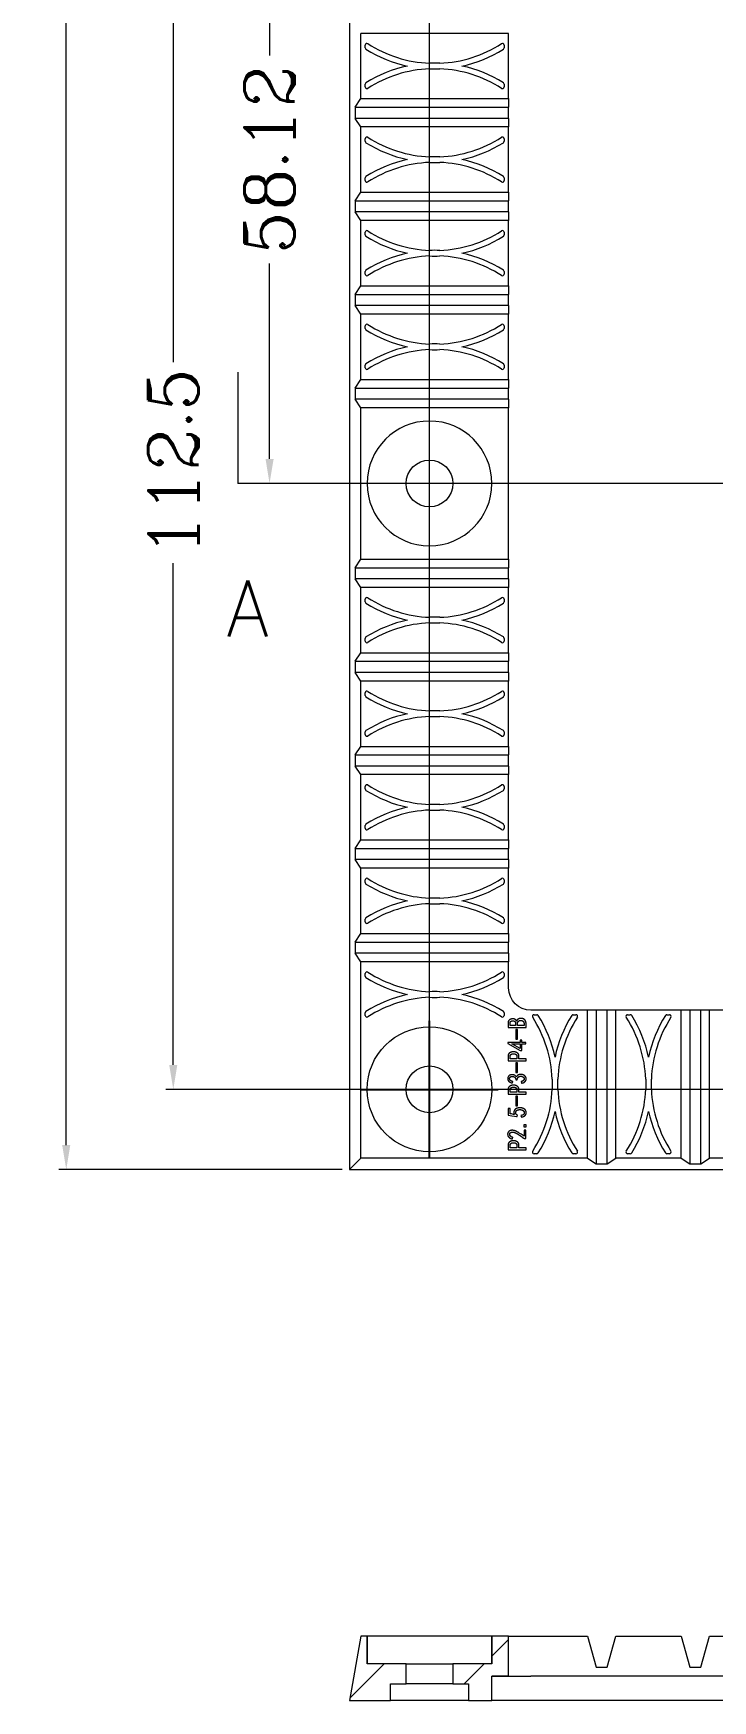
# Model space of a CAD drawing. Header units: inches. Extents: x 1726 to 2311, y 431 to 759.
# Drawn here: x 1726.1 to 1787.1, y 444.5 to 594.1 of the extents above; entities that cross this region are included whole.
import ezdxf
from ezdxf.lldxf.tags import DXFTag

# ---------------------------------------------------------------- set-up
doc = ezdxf.new("R2010")
doc.units = ezdxf.units.IN
doc.layers.add('1', color=7, linetype='Continuous', true_color=0xffffff)
doc.layers.add('3', color=7, linetype='Continuous', true_color=0xffffff)
doc.styles.add('chinesef_fs', font='simplex.shx', dxfattribs={"bigfont": 'gbcbig.shx'})
doc.styles.add('ROMANC', font='romanc.shx', dxfattribs={"bigfont": 'gbcbig.shx'})
tags = doc.linetypes.add('CENTER', pattern=[2, 1.25, -0.25, 0.25, -0.25]).pattern_tags.tags
tags[10:11] = [DXFTag(74, 4), DXFTag(75, 0), DXFTag(340, '0'), DXFTag(46, 0.0), DXFTag(50, 0.0), DXFTag(44, 0.0), DXFTag(45, 0.0)]
tags[8:9] = [DXFTag(74, 4), DXFTag(75, 0), DXFTag(340, '0'), DXFTag(46, 0.0), DXFTag(50, 0.0), DXFTag(44, 0.0), DXFTag(45, 0.0)]
tags[6:7] = [DXFTag(74, 4), DXFTag(75, 0), DXFTag(340, '0'), DXFTag(46, 0.0), DXFTag(50, 0.0), DXFTag(44, 0.0), DXFTag(45, 0.0)]
tags[4:5] = [DXFTag(74, 4), DXFTag(75, 0), DXFTag(340, '0'), DXFTag(46, 0.0), DXFTag(50, 0.0), DXFTag(44, 0.0), DXFTag(45, 0.0)]
tags = doc.linetypes.add('PHANTOM', pattern=[50.5, 18, -6.5, 6.5, -6.5, 6.5, -6.5]).pattern_tags.tags
tags[14:15] = [DXFTag(74, 4), DXFTag(75, 0), DXFTag(340, '0'), DXFTag(46, 0.0), DXFTag(50, 0.0), DXFTag(44, 0.0), DXFTag(45, 0.0)]
tags[12:13] = [DXFTag(74, 4), DXFTag(75, 0), DXFTag(340, '0'), DXFTag(46, 0.0), DXFTag(50, 0.0), DXFTag(44, 0.0), DXFTag(45, 0.0)]
tags[10:11] = [DXFTag(74, 4), DXFTag(75, 0), DXFTag(340, '0'), DXFTag(46, 0.0), DXFTag(50, 0.0), DXFTag(44, 0.0), DXFTag(45, 0.0)]
tags[8:9] = [DXFTag(74, 4), DXFTag(75, 0), DXFTag(340, '0'), DXFTag(46, 0.0), DXFTag(50, 0.0), DXFTag(44, 0.0), DXFTag(45, 0.0)]
tags[6:7] = [DXFTag(74, 4), DXFTag(75, 0), DXFTag(340, '0'), DXFTag(46, 0.0), DXFTag(50, 0.0), DXFTag(44, 0.0), DXFTag(45, 0.0)]
tags[4:5] = [DXFTag(74, 4), DXFTag(75, 0), DXFTag(340, '0'), DXFTag(46, 0.0), DXFTag(50, 0.0), DXFTag(44, 0.0), DXFTag(45, 0.0)]
doc.dimstyles.new('YanXiu', dxfattribs={"dimtxt": 4.5, "dimasz": 2.2, "dimexe": 0.66, "dimexo": 0.66, "dimgap": 0.66, "dimtad": 0, "dimdsep": 46, "dimtxsty": 'ROMANC', "dimcen": 0, "dimclrd": 256, "dimclre": 131, "dimclrt": 42, "dimazin": 2, "dimtfac": 1, "dimtofl": 0, "dimtmove": 0, "dimatfit": 3, "dimfxl": 1, "dimlwd": 5, "dimlwe": 5, "dimarcsym": 0})

# ---------------------------------------------------------------- blocks, each defined once
blk = doc.blocks.new('*D42')
at = {"color": 131, "lineweight": 5}
for p, q in [((1753.78, 731.57), (1728.36, 731.57)), ((1753.78, 492.17), (1728.36, 492.17))]:
    blk.add_line(p, q, dxfattribs=at)
at = {"lineweight": 5}
for p, q in [((1729.02, 729.37), (1729.02, 621.64)), ((1729.02, 494.37), (1729.02, 602.1))]:
    blk.add_line(p, q, dxfattribs=at)
for points in [[(1728.65, 729.37), (1729.38, 729.37), (1729.02, 731.57)], [(1728.65, 494.37), (1729.38, 494.37), (1729.02, 492.17)]]:
    blk.add_solid(points)
at = {"layer": 'Defpoints', "color": 0}
for p in [(1729.02, 731.57), (1754.44, 731.57), (1754.44, 492.17)]:
    blk.add_point(p, dxfattribs=at)
at = {"color": 42, "insert": (1729.02, 611.87), "char_height": 4.5, "attachment_point": 5, "rotation": 90, "style": 'ROMANC'}
blk.add_mtext('239.4', dxfattribs=at)
blk = doc.blocks.new('*D44')
at = {"color": 131, "lineweight": 5}
for p, q in [((1753.78, 611.87), (1737.97, 611.87)), ((1865.97, 499.37), (1737.97, 499.37))]:
    blk.add_line(p, q, dxfattribs=at)
at = {"lineweight": 5}
for p, q in [((1738.63, 609.67), (1738.63, 564.64)), ((1738.63, 501.57), (1738.63, 546.6))]:
    blk.add_line(p, q, dxfattribs=at)
for points in [[(1738.26, 609.67), (1738.99, 609.67), (1738.63, 611.87)], [(1738.26, 501.57), (1738.99, 501.57), (1738.63, 499.37)]]:
    blk.add_solid(points)
at = {"layer": 'Defpoints', "color": 0}
for p in [(1738.63, 611.87), (1754.44, 611.87), (1866.63, 499.37)]:
    blk.add_point(p, dxfattribs=at)
at = {"color": 42, "insert": (1738.63, 555.62), "char_height": 4.5, "attachment_point": 5, "rotation": 90, "style": 'ROMANC'}
blk.add_mtext('112.5', dxfattribs=at)
blk = doc.blocks.new('*D46')
at = {"color": 131, "lineweight": 5}
for p, q in [((1753.78, 611.87), (1746.61, 611.87)), ((1865.97, 553.75), (1746.61, 553.75))]:
    blk.add_line(p, q, dxfattribs=at)
at = {"lineweight": 5}
for p, q in [((1747.27, 609.67), (1747.27, 592.15)), ((1747.27, 555.95), (1747.27, 573.47))]:
    blk.add_line(p, q, dxfattribs=at)
for points in [[(1746.91, 609.67), (1747.64, 609.67), (1747.27, 611.87)], [(1746.91, 555.95), (1747.64, 555.95), (1747.27, 553.75)]]:
    blk.add_solid(points)
at = {"layer": 'Defpoints', "color": 0}
for p in [(1747.27, 611.87), (1754.44, 611.87), (1866.63, 553.75)]:
    blk.add_point(p, dxfattribs=at)
at = {"color": 42, "insert": (1747.27, 582.81), "char_height": 4.5, "attachment_point": 5, "rotation": 90, "style": 'ROMANC'}
blk.add_mtext('58.12', dxfattribs=at)
blk = doc.blocks.new('*D48')
at = {"color": 131, "lineweight": 5}
for p, q in [((1761.63, 500.03), (1761.63, 747.39)), ((1814.14, 732.23), (1814.14, 747.39))]:
    blk.add_line(p, q, dxfattribs=at)
at = {"lineweight": 5}
for p, q in [((1763.83, 746.73), (1780.37, 746.73)), ((1811.94, 746.73), (1795.4, 746.73))]:
    blk.add_line(p, q, dxfattribs=at)
for points in [[(1763.83, 747.1), (1763.83, 746.37), (1761.63, 746.73)], [(1811.94, 747.1), (1811.94, 746.37), (1814.14, 746.73)]]:
    blk.add_solid(points)
at = {"layer": 'Defpoints', "color": 0}
for p in [(1814.14, 746.73), (1814.14, 731.57), (1761.63, 499.37)]:
    blk.add_point(p, dxfattribs=at)
at = {"color": 42, "insert": (1787.88, 746.73), "char_height": 4.5, "attachment_point": 5, "style": 'ROMANC'}
blk.add_mtext('52.5', dxfattribs=at)
blk = doc.blocks.new('*D51')
at = {"color": 131, "lineweight": 5}
for p, q in [((1793.5, 500.03), (1793.5, 739.67)), ((1814.14, 732.23), (1814.14, 739.67))]:
    blk.add_line(p, q, dxfattribs=at)
at = {"lineweight": 5}
for p, q in [((1793.5, 739.01), (1791.3, 739.01)), ((1811.94, 739.01), (1795.7, 739.01))]:
    blk.add_line(p, q, dxfattribs=at)
for points in [[(1795.7, 739.37), (1795.7, 738.64), (1793.5, 739.01)], [(1811.94, 739.37), (1811.94, 738.64), (1814.14, 739.01)]]:
    blk.add_solid(points)
at = {"layer": 'Defpoints', "color": 0}
for p in [(1814.14, 739.01), (1814.14, 731.57), (1793.5, 499.37)]:
    blk.add_point(p, dxfattribs=at)
at = {"color": 42, "insert": (1781.64, 739.01), "char_height": 4.5, "attachment_point": 5, "style": 'ROMANC'}
blk.add_mtext('20.63', dxfattribs=at)

msp = doc.modelspace()

# ---------------------------------------------------------------- hatches: boundary and pattern name
at = {"layer": '3', "linetype": 'Continuous', "lineweight": 13}
h = msp.add_hatch(dxfattribs=at)
h.set_pattern_fill('ANSI31', color=155, scale=2, style=0)
h.set_pattern_definition([(45, (1433.585, -2049.3835), (-4.490128, 4.490128), [])])
h.paths.add_polyline_path([(1755.46, 450.311), (1754.437, 444.511), (1758.13, 444.511), (1758.13, 446.011), (1759.53, 446.011), (1759.53, 447.811), (1756.03, 447.811), (1756.03, 450.311)])
h.paths.add_polyline_path([(1861.036, 446.711), (1861.036, 444.511), (1863.13, 444.511), (1863.13, 446.011), (1864.53, 446.011), (1864.53, 447.811), (1861.03, 447.811), (1861.03, 450.311), (1859.536, 450.311), (1859.536, 446.711)])
h.paths.add_polyline_path([(1765.13, 446.011), (1765.13, 444.511), (1767.236, 444.511), (1767.236, 446.711), (1768.736, 446.711), (1768.736, 450.311), (1767.23, 450.311), (1767.23, 447.811), (1763.73, 447.811), (1763.73, 446.011)])
h.paths.add_polyline_path([(1870.13, 446.011), (1870.13, 444.511), (1873.835, 444.511), (1872.813, 450.311), (1872.23, 450.311), (1872.23, 447.811), (1868.73, 447.811), (1868.73, 446.011)])

# ---------------------------------------------------------------- linework, layer by layer
at = {"layer": '1', "color": 32, "linetype": 'Continuous', "lineweight": 13}
msp.add_line((1744.437, 563.745), (1744.437, 553.745), dxfattribs=at)
at = {"layer": '1', "color": 32, "linetype": 'PHANTOM', "lineweight": 13}
msp.add_line((1883.835, 553.745), (1744.437, 553.745), dxfattribs=at)
at = {"layer": '1', "color": 7, "linetype": 'Continuous', "lineweight": 18}
for p, q in [((1755.46, 450.311), (1754.437, 444.511)), ((1756.03, 450.311), (1755.46, 450.311)), ((1756.03, 447.811), (1756.03, 450.311)), ((1768.736, 450.311), (1767.23, 450.311)), ((1767.23, 450.311), (1767.23, 447.811)), ((1768.736, 446.711), (1768.736, 450.311)), ((1759.53, 447.811), (1756.03, 447.811)), ((1759.53, 446.011), (1759.53, 447.811)), ((1767.23, 447.811), (1763.73, 447.811)), ((1763.73, 447.811), (1763.73, 446.011)), ((1758.13, 444.511), (1758.13, 446.011)), ((1758.13, 446.011), (1759.53, 446.011)), ((1763.73, 446.011), (1765.13, 446.011)), ((1765.13, 446.011), (1765.13, 444.511)), ((1767.236, 444.511), (1767.236, 446.711)), ((1767.236, 446.711), (1768.736, 446.711)), ((1754.437, 444.511), (1758.13, 444.511)), ((1765.13, 444.511), (1767.236, 444.511))]:
    msp.add_line(p, q, dxfattribs=at)
at = {"layer": '3', "color": 7, "linetype": 'Continuous', "lineweight": 18}
for p, q in [((1754.437, 731.569), (1754.437, 492.171)), ((1768.736, 594.139), (1755.46, 594.139)), ((1755.46, 588.277), (1755.46, 594.139)), ((1768.736, 588.277), (1768.736, 594.139)), ((1755.86, 592.85), (1755.86, 593.086)), ((1768.336, 593.086), (1768.336, 592.85)), ((1755.86, 589.329), (1755.86, 589.566)), ((1768.336, 589.566), (1768.336, 589.329)), ((1754.967, 587.508), (1755.46, 588.277)), ((1755.46, 588.277), (1768.736, 588.277)), ((1768.736, 588.277), (1768.736, 587.508)), ((1754.967, 587.508), (1754.967, 586.508)), ((1768.736, 586.508), (1768.736, 587.508)), ((1768.736, 586.508), (1754.967, 586.508)), ((1755.46, 585.739), (1754.967, 586.508)), ((1768.736, 585.739), (1755.46, 585.739)), ((1755.46, 579.877), (1755.46, 585.739)), ((1768.736, 586.508), (1768.736, 585.739)), ((1768.736, 579.877), (1768.736, 585.739)), ((1755.86, 584.45), (1755.86, 584.686)), ((1768.336, 584.686), (1768.336, 584.45)), ((1755.86, 580.929), (1755.86, 581.166)), ((1768.336, 581.166), (1768.336, 580.929)), ((1754.967, 579.108), (1755.46, 579.877)), ((1754.967, 579.108), (1754.967, 578.108)), ((1755.46, 579.877), (1768.736, 579.877)), ((1768.736, 579.877), (1768.736, 579.108)), ((1768.736, 578.108), (1768.736, 579.108)), ((1755.46, 577.339), (1754.967, 578.108)), ((1768.736, 578.108), (1754.967, 578.108)), ((1768.736, 578.108), (1768.736, 577.339)), ((1755.46, 571.477), (1755.46, 577.339)), ((1768.736, 577.339), (1755.46, 577.339)), ((1755.86, 576.05), (1755.86, 576.286)), ((1768.336, 576.286), (1768.336, 576.05)), ((1768.736, 571.477), (1768.736, 577.339)), ((1755.86, 572.529), (1755.86, 572.766)), ((1768.336, 572.766), (1768.336, 572.529)), ((1754.967, 570.708), (1755.46, 571.477)), ((1754.967, 570.708), (1754.967, 569.708)), ((1755.46, 571.477), (1768.736, 571.477)), ((1768.736, 571.477), (1768.736, 570.708)), ((1768.736, 569.708), (1768.736, 570.708)), ((1755.46, 568.939), (1754.967, 569.708)), ((1768.736, 569.708), (1754.967, 569.708)), ((1755.46, 563.077), (1755.46, 568.939)), ((1768.736, 568.939), (1755.46, 568.939)), ((1768.736, 569.708), (1768.736, 568.939)), ((1768.736, 563.077), (1768.736, 568.939)), ((1755.86, 567.65), (1755.86, 567.886)), ((1768.336, 567.886), (1768.336, 567.65)), ((1755.86, 564.129), (1755.86, 564.366)), ((1768.336, 564.366), (1768.336, 564.129)), ((1754.967, 562.308), (1755.46, 563.077)), ((1755.46, 563.077), (1768.736, 563.077)), ((1768.736, 563.077), (1768.736, 562.308)), ((1754.967, 562.308), (1754.967, 561.308)), ((1768.736, 561.308), (1754.967, 561.308)), ((1755.46, 560.539), (1754.967, 561.308)), ((1768.736, 561.308), (1768.736, 562.308)), ((1768.736, 561.308), (1768.736, 560.539)), ((1755.46, 546.952), (1755.46, 560.539)), ((1768.736, 560.539), (1755.46, 560.539)), ((1768.736, 546.952), (1768.736, 560.539)), ((1754.967, 546.183), (1755.46, 546.952)), ((1754.967, 546.183), (1754.967, 545.183)), ((1755.46, 546.952), (1768.736, 546.952)), ((1768.736, 546.952), (1768.736, 546.183)), ((1768.736, 545.183), (1768.736, 546.183)), ((1755.46, 544.414), (1754.967, 545.183)), ((1768.736, 545.183), (1754.967, 545.183)), ((1768.736, 545.183), (1768.736, 544.414)), ((1768.736, 544.414), (1755.46, 544.414)), ((1755.46, 538.552), (1755.46, 544.414)), ((1755.86, 543.125), (1755.86, 543.361)), ((1768.336, 543.361), (1768.336, 543.125)), ((1768.736, 538.552), (1768.736, 544.414)), ((1755.86, 539.604), (1755.86, 539.841)), ((1768.336, 539.841), (1768.336, 539.604)), ((1754.967, 537.783), (1755.46, 538.552)), ((1754.967, 537.783), (1754.967, 536.783)), ((1755.46, 538.552), (1768.736, 538.552)), ((1768.736, 538.552), (1768.736, 537.783)), ((1768.736, 536.783), (1768.736, 537.783)), ((1768.736, 536.783), (1754.967, 536.783)), ((1755.46, 536.014), (1754.967, 536.783)), ((1755.46, 530.152), (1755.46, 536.014)), ((1768.736, 536.014), (1755.46, 536.014)), ((1768.736, 536.783), (1768.736, 536.014)), ((1768.736, 530.152), (1768.736, 536.014)), ((1755.86, 534.725), (1755.86, 534.961)), ((1768.336, 534.961), (1768.336, 534.725)), ((1755.86, 531.204), (1755.86, 531.441)), ((1768.336, 531.441), (1768.336, 531.204)), ((1754.967, 529.383), (1755.46, 530.152)), ((1755.46, 530.152), (1768.736, 530.152)), ((1768.736, 530.152), (1768.736, 529.383)), ((1754.967, 529.383), (1754.967, 528.383)), ((1768.736, 528.383), (1754.967, 528.383)), ((1755.46, 527.614), (1754.967, 528.383)), ((1768.736, 528.383), (1768.736, 529.383)), ((1768.736, 528.383), (1768.736, 527.614)), ((1768.736, 527.614), (1755.46, 527.614)), ((1755.46, 521.752), (1755.46, 527.614)), ((1768.736, 521.752), (1768.736, 527.614)), ((1755.86, 526.325), (1755.86, 526.561)), ((1768.336, 526.561), (1768.336, 526.325)), ((1755.86, 522.804), (1755.86, 523.041)), ((1768.336, 523.041), (1768.336, 522.804)), ((1754.967, 520.983), (1755.46, 521.752)), ((1754.967, 520.983), (1754.967, 519.983)), ((1755.46, 521.752), (1768.736, 521.752)), ((1768.736, 521.752), (1768.736, 520.983)), ((1768.736, 519.983), (1768.736, 520.983)), ((1755.46, 519.214), (1754.967, 519.983)), ((1768.736, 519.983), (1754.967, 519.983)), ((1768.736, 519.214), (1755.46, 519.214)), ((1755.46, 513.352), (1755.46, 519.214)), ((1768.736, 519.983), (1768.736, 519.214)), ((1768.736, 513.352), (1768.736, 519.214)), ((1755.86, 517.925), (1755.86, 518.161)), ((1768.336, 518.161), (1768.336, 517.925)), ((1754.967, 512.583), (1755.46, 513.352)), ((1755.46, 513.352), (1768.736, 513.352)), ((1755.86, 514.404), (1755.86, 514.641)), ((1768.336, 514.641), (1768.336, 514.404)), ((1768.736, 513.352), (1768.736, 512.583)), ((1754.967, 512.583), (1754.967, 511.583)), ((1768.736, 511.583), (1768.736, 512.583)), ((1755.46, 510.814), (1754.967, 511.583)), ((1768.736, 511.583), (1754.967, 511.583)), ((1768.736, 510.814), (1755.46, 510.814)), ((1755.46, 493.194), (1755.46, 510.814)), ((1768.736, 511.583), (1768.736, 510.814)), ((1768.736, 508.47), (1768.736, 510.814)), ((1755.86, 509.525), (1755.86, 509.761)), ((1768.336, 509.761), (1768.336, 509.525)), ((1755.86, 506.004), (1755.86, 506.241)), ((1768.336, 506.241), (1768.336, 506.004)), ((1775.828, 506.47), (1770.736, 506.47)), ((1771.021, 506.07), (1771.258, 506.07)), ((1774.542, 506.07), (1774.778, 506.07)), ((1775.828, 493.194), (1775.828, 506.47)), ((1776.597, 506.47), (1775.828, 506.47)), ((1776.597, 506.47), (1776.597, 492.701)), ((1777.597, 506.47), (1776.597, 506.47)), ((1777.597, 492.701), (1777.597, 506.47)), ((1778.366, 506.47), (1777.597, 506.47)), ((1784.228, 506.47), (1778.366, 506.47)), ((1778.366, 493.194), (1778.366, 506.47)), ((1779.421, 506.07), (1779.658, 506.07)), ((1782.942, 506.07), (1783.178, 506.07)), ((1784.997, 506.47), (1784.228, 506.47)), ((1784.228, 493.194), (1784.228, 506.47)), ((1785.997, 506.47), (1784.997, 506.47)), ((1784.997, 506.47), (1784.997, 492.701)), ((1786.766, 506.47), (1785.997, 506.47)), ((1785.997, 492.701), (1785.997, 506.47)), ((1800.266, 506.47), (1786.766, 506.47)), ((1786.766, 493.194), (1786.766, 506.47)), ((1768.68, 505.314), (1768.68, 504.92)), ((1768.68, 504.92), (1770.298, 504.92)), ((1768.86, 505.094), (1768.86, 505.321)), ((1769.361, 505.094), (1768.86, 505.094)), ((1769.361, 505.314), (1769.361, 505.094)), ((1769.541, 504.739), (1769.389, 504.739)), ((1769.389, 504.739), (1769.389, 503.877)), ((1769.541, 505.094), (1769.541, 505.291)), ((1770.118, 505.094), (1769.541, 505.094)), ((1769.541, 503.877), (1769.541, 504.739)), ((1770.118, 505.268), (1770.118, 505.094)), ((1770.298, 504.92), (1770.298, 505.298)), ((1769.768, 503.59), (1768.661, 503.59)), ((1768.661, 503.59), (1768.661, 503.476)), ((1768.661, 503.476), (1769.768, 502.863)), ((1769.768, 503.022), (1769.02, 503.446)), ((1769.02, 503.446), (1769.768, 503.446)), ((1769.389, 503.877), (1769.541, 503.877)), ((1769.929, 503.772), (1769.768, 503.772)), ((1769.768, 503.772), (1769.768, 503.59)), ((1769.768, 503.446), (1769.768, 503.022)), ((1769.768, 502.863), (1769.929, 502.863)), ((1769.929, 503.59), (1769.929, 503.772)), ((1770.288, 503.59), (1769.929, 503.59)), ((1769.929, 502.863), (1769.929, 503.446)), ((1769.929, 503.446), (1770.288, 503.446)), ((1770.288, 503.446), (1770.288, 503.59)), ((1768.68, 502.335), (1768.68, 501.941)), ((1768.68, 501.941), (1770.298, 501.941)), ((1768.86, 502.115), (1768.86, 502.289)), ((1769.484, 502.115), (1768.86, 502.115)), ((1769.389, 501.745), (1769.389, 500.882)), ((1769.541, 501.745), (1769.389, 501.745)), ((1769.484, 502.289), (1769.484, 502.115)), ((1769.541, 500.882), (1769.541, 501.745)), ((1769.664, 502.115), (1769.664, 502.335)), ((1770.298, 502.115), (1769.664, 502.115)), ((1770.298, 501.941), (1770.298, 502.115)), ((1769.077, 499.937), (1769.106, 500.074)), ((1769.38, 500.232), (1769.503, 500.232)), ((1769.389, 500.882), (1769.541, 500.882)), ((1769.853, 500.058), (1769.881, 499.922)), ((1768.68, 499.34), (1768.68, 498.947)), ((1768.68, 498.947), (1770.298, 498.947)), ((1768.86, 499.121), (1768.86, 499.295)), ((1769.484, 499.121), (1768.86, 499.121)), ((1769.541, 498.751), (1769.389, 498.751)), ((1769.389, 498.751), (1769.389, 497.888)), ((1769.484, 499.295), (1769.484, 499.121)), ((1769.541, 497.888), (1769.541, 498.751)), ((1769.664, 499.121), (1769.664, 499.34)), ((1770.298, 499.121), (1769.664, 499.121)), ((1770.298, 498.947), (1770.298, 499.121)), ((1768.689, 497.662), (1768.689, 497.064)), ((1768.86, 497.662), (1768.689, 497.662)), ((1768.86, 497.178), (1768.86, 497.662)), ((1769.389, 497.888), (1769.541, 497.888)), ((1769.503, 496.92), (1769.522, 497.049)), ((1769.843, 497.019), (1769.891, 496.883)), ((1770.089, 496.18), (1770.089, 496.006)), ((1770.298, 496.18), (1770.089, 496.18)), ((1770.089, 496.006), (1770.298, 496.006)), ((1770.288, 495.711), (1770.118, 495.711)), ((1770.118, 495.711), (1770.118, 495.167)), ((1770.288, 494.947), (1770.288, 495.711)), ((1770.298, 496.006), (1770.298, 496.18)), ((1768.68, 494.35), (1768.68, 493.957)), ((1768.68, 493.957), (1770.298, 493.957)), ((1768.86, 494.131), (1768.86, 494.305)), ((1769.484, 494.131), (1768.86, 494.131)), ((1769.077, 494.917), (1769.106, 495.061)), ((1769.484, 494.305), (1769.484, 494.131)), ((1769.664, 494.131), (1769.664, 494.35)), ((1770.298, 494.131), (1769.664, 494.131)), ((1770.25, 494.947), (1770.288, 494.947)), ((1770.298, 493.957), (1770.298, 494.131)), ((1754.437, 492.171), (1755.46, 493.194)), ((1775.828, 493.194), (1755.46, 493.194)), ((1771.258, 493.594), (1771.021, 493.594)), ((1774.778, 493.594), (1774.542, 493.594)), ((1775.828, 493.194), (1776.597, 492.701)), ((1776.597, 492.701), (1777.597, 492.701)), ((1777.597, 492.701), (1778.366, 493.194)), ((1784.228, 493.194), (1778.366, 493.194)), ((1779.658, 493.594), (1779.421, 493.594)), ((1783.178, 493.594), (1782.942, 493.594)), ((1784.228, 493.194), (1784.997, 492.701)), ((1784.997, 492.701), (1785.997, 492.701)), ((1785.997, 492.701), (1786.766, 493.194)), ((1800.266, 493.194), (1786.766, 493.194)), ((1754.437, 492.171), (1873.835, 492.171)), ((1755.46, 450.311), (1754.437, 444.511)), ((1756.03, 450.311), (1755.46, 450.311)), ((1767.23, 450.311), (1756.03, 450.311)), ((1756.03, 450.311), (1756.03, 447.811)), ((1768.736, 450.311), (1767.23, 450.311)), ((1767.23, 447.811), (1767.23, 450.311)), ((1768.736, 450.311), (1770.736, 450.311)), ((1768.736, 446.711), (1768.736, 450.311)), ((1770.736, 450.311), (1775.828, 450.311)), ((1775.828, 450.311), (1776.597, 447.514)), ((1777.597, 447.514), (1778.366, 450.311)), ((1778.366, 450.311), (1784.228, 450.311)), ((1784.228, 450.311), (1784.997, 447.514)), ((1785.997, 447.514), (1786.766, 450.311)), ((1786.766, 450.311), (1800.266, 450.311)), ((1759.53, 447.811), (1756.03, 447.811)), ((1759.53, 447.811), (1763.73, 447.811)), ((1759.53, 446.011), (1759.53, 447.811)), ((1763.73, 447.811), (1763.73, 446.011)), ((1767.23, 447.811), (1763.73, 447.811)), ((1776.597, 447.514), (1777.597, 447.514)), ((1784.997, 447.514), (1785.997, 447.514)), ((1758.13, 446.011), (1759.53, 446.011)), ((1758.13, 444.511), (1758.13, 446.011)), ((1763.73, 446.011), (1759.53, 446.011)), ((1763.73, 446.011), (1765.13, 446.011)), ((1765.13, 446.011), (1765.13, 444.511)), ((1767.236, 444.511), (1767.236, 446.711)), ((1768.736, 446.711), (1767.236, 446.711)), ((1768.736, 446.711), (1770.736, 446.711)), ((1857.536, 446.711), (1770.736, 446.711)), ((1754.437, 444.511), (1758.13, 444.511)), ((1765.13, 444.511), (1758.13, 444.511)), ((1765.13, 444.511), (1767.236, 444.511)), ((1770.736, 444.511), (1767.236, 444.511)), ((1857.536, 444.511), (1770.736, 444.511))]:
    msp.add_line(p, q, dxfattribs=at)
at = {"layer": '3', "color": 1, "linetype": 'CENTER', "ltscale": 5.6896}
for p, q in [((1761.63, 493.21), (1761.63, 505.53)), ((1755.47, 499.37), (1767.79, 499.37))]:
    msp.add_line(p, q, dxfattribs=at)
at = {"layer": '3', "color": 7, "linetype": 'Continuous', "lineweight": 18, "extrusion": (0, 0, -1)}
msp.add_circle((-1761.63, 553.745), 5.6, dxfattribs=at)
at = {"layer": '3', "color": 7, "linetype": 'Continuous', "lineweight": 18}
msp.add_circle((1761.63, 499.37), 5.6, dxfattribs=at)
for centre, radius, start, end in [((1756.01, 593.086), 0.15, 57.26691, 180.00159), ((1756.01, 592.85), 0.15, 180.0016, 237.90742), ((1762.098, 602.558), 11.609, 237.90742, 257.86737), ((1762.098, 602.558), 11.109, 237.26691, 267.6286), ((1762.098, 602.558), 11.109, 272.3714, 302.73309), ((1762.098, 602.558), 11.609, 282.13263, 302.09258), ((1768.186, 593.086), 0.15, 359.99841, 122.73309), ((1768.186, 592.85), 0.15, 302.09258, 359.9984), ((1762.098, 579.858), 11.609, 102.13263, 122.09258), ((1762.098, 579.858), 11.609, 87.73079, 92.26921), ((1762.098, 579.858), 11.609, 57.90742, 77.86737), ((1756.01, 589.566), 0.15, 122.09258, 179.9984), ((1762.098, 579.858), 11.109, 92.3714, 122.73309), ((1762.098, 602.558), 11.609, 267.73079, 272.26921), ((1762.098, 579.858), 11.109, 57.26691, 87.6286), ((1768.186, 589.566), 0.15, 0.0016, 57.90742), ((1756.01, 589.329), 0.15, 179.99841, 302.73309), ((1768.186, 589.329), 0.15, 237.26691, 0.00159), ((1756.01, 584.686), 0.15, 57.26691, 180.00159), ((1756.01, 584.45), 0.15, 180.0016, 237.90742), ((1762.098, 594.158), 11.609, 237.90742, 257.86737), ((1762.098, 594.158), 11.109, 237.26691, 267.6286), ((1762.098, 594.158), 11.109, 272.3714, 302.73309), ((1762.098, 594.158), 11.609, 282.13263, 302.09258), ((1768.186, 584.686), 0.15, 359.99841, 122.73309), ((1768.186, 584.45), 0.15, 302.09258, 359.9984), ((1762.098, 571.458), 11.609, 102.13263, 122.09258), ((1762.098, 571.458), 11.109, 92.3714, 122.73309), ((1762.098, 571.458), 11.609, 87.73079, 92.26921), ((1762.098, 594.158), 11.609, 267.73079, 272.26921), ((1762.098, 571.458), 11.109, 57.26691, 87.6286), ((1762.098, 571.458), 11.609, 57.90742, 77.86737), ((1756.01, 581.166), 0.15, 122.09258, 179.9984), ((1756.01, 580.929), 0.15, 179.99841, 302.73309), ((1768.186, 580.929), 0.15, 237.26691, 0.00159), ((1768.186, 581.166), 0.15, 0.0016, 57.90742), ((1756.01, 576.286), 0.15, 57.26691, 180.00159), ((1762.098, 585.758), 11.109, 237.26691, 267.6286), ((1762.098, 585.758), 11.109, 272.3714, 302.73309), ((1768.186, 576.286), 0.15, 359.99841, 122.73309), ((1756.01, 576.05), 0.15, 180.0016, 237.90742), ((1762.098, 585.758), 11.609, 237.90742, 257.86737), ((1762.098, 563.058), 11.609, 87.73079, 92.26921), ((1762.098, 585.758), 11.609, 282.13263, 302.09258), ((1768.186, 576.05), 0.15, 302.09258, 359.9984), ((1762.098, 563.058), 11.609, 102.13263, 122.09258), ((1762.098, 563.058), 11.109, 92.3714, 122.73309), ((1762.098, 585.758), 11.609, 267.73079, 272.26921), ((1762.098, 563.058), 11.109, 57.26691, 87.6286), ((1762.098, 563.058), 11.609, 57.90742, 77.86737), ((1756.01, 572.766), 0.15, 122.09258, 179.9984), ((1756.01, 572.529), 0.15, 179.99841, 302.73309), ((1768.186, 572.529), 0.15, 237.26691, 0.00159), ((1768.186, 572.766), 0.15, 0.0016, 57.90742), ((1756.01, 567.886), 0.15, 57.26691, 180.00159), ((1756.01, 567.65), 0.15, 180.0016, 237.90742), ((1762.098, 577.358), 11.609, 237.90742, 257.86737), ((1762.098, 577.358), 11.109, 237.26691, 267.6286), ((1762.098, 577.358), 11.109, 272.3714, 302.73309), ((1762.098, 577.358), 11.609, 282.13263, 302.09258), ((1768.186, 567.886), 0.15, 359.99841, 122.73309), ((1768.186, 567.65), 0.15, 302.09258, 359.9984), ((1762.098, 554.658), 11.609, 102.13263, 122.09258), ((1762.098, 554.658), 11.109, 92.3714, 122.73309), ((1762.098, 554.658), 11.609, 87.73079, 92.26921), ((1762.098, 577.358), 11.609, 267.73079, 272.26921), ((1762.098, 554.658), 11.109, 57.26691, 87.6286), ((1762.098, 554.658), 11.609, 57.90742, 77.86737), ((1756.01, 564.366), 0.15, 122.09258, 179.9984), ((1756.01, 564.129), 0.15, 179.99841, 302.73309), ((1768.186, 564.129), 0.15, 237.26691, 0.00159), ((1768.186, 564.366), 0.15, 0.0016, 57.90742), ((1756.01, 543.361), 0.15, 57.26691, 180.00159), ((1762.098, 552.833), 11.109, 237.26691, 267.6286), ((1762.098, 552.833), 11.109, 272.3714, 302.73309), ((1768.186, 543.361), 0.15, 359.99841, 122.73309), ((1756.01, 543.125), 0.15, 180.0016, 237.90742), ((1762.098, 552.833), 11.609, 237.90742, 257.86737), ((1762.098, 530.133), 11.609, 87.73079, 92.26921), ((1762.098, 552.833), 11.609, 282.13263, 302.09258), ((1768.186, 543.125), 0.15, 302.09258, 359.9984), ((1762.098, 530.133), 11.609, 102.13263, 122.09258), ((1762.098, 530.133), 11.109, 92.3714, 122.73309), ((1762.098, 552.833), 11.609, 267.73079, 272.26921), ((1762.098, 530.133), 11.109, 57.26691, 87.6286), ((1762.098, 530.133), 11.609, 57.90742, 77.86737), ((1756.01, 539.841), 0.15, 122.09258, 179.9984), ((1756.01, 539.604), 0.15, 179.99841, 302.73309), ((1768.186, 539.604), 0.15, 237.26691, 0.00159), ((1768.186, 539.841), 0.15, 0.0016, 57.90742), ((1756.01, 534.961), 0.15, 57.26691, 180.00159), ((1756.01, 534.725), 0.15, 180.0016, 237.90742), ((1762.098, 544.433), 11.609, 237.90742, 257.86737), ((1762.098, 544.433), 11.109, 237.26691, 267.6286), ((1762.098, 544.433), 11.109, 272.3714, 302.73309), ((1762.098, 544.433), 11.609, 282.13263, 302.09258), ((1768.186, 534.961), 0.15, 359.99841, 122.73309), ((1768.186, 534.725), 0.15, 302.09258, 359.9984), ((1762.098, 521.733), 11.609, 102.13263, 122.09258), ((1762.098, 521.733), 11.109, 92.3714, 122.73309), ((1762.098, 521.733), 11.609, 87.73079, 92.26921), ((1762.098, 544.433), 11.609, 267.73079, 272.26921), ((1762.098, 521.733), 11.109, 57.26691, 87.6286), ((1762.098, 521.733), 11.609, 57.90742, 77.86737), ((1756.01, 531.441), 0.15, 122.09258, 179.9984), ((1756.01, 531.204), 0.15, 179.99841, 302.73309), ((1768.186, 531.204), 0.15, 237.26691, 0.00159), ((1768.186, 531.441), 0.15, 0.0016, 57.90742), ((1756.01, 526.561), 0.15, 57.26691, 180.00159), ((1768.186, 526.561), 0.15, 359.99841, 122.73309), ((1756.01, 526.325), 0.15, 180.0016, 237.90742), ((1762.098, 536.033), 11.609, 237.90742, 257.86737), ((1762.098, 536.033), 11.109, 237.26691, 267.6286), ((1762.098, 536.033), 11.109, 272.3714, 302.73309), ((1762.098, 536.033), 11.609, 282.13263, 302.09258), ((1768.186, 526.325), 0.15, 302.09258, 359.9984), ((1762.098, 513.333), 11.609, 102.13263, 122.09258), ((1762.098, 513.333), 11.109, 92.3714, 122.73309), ((1762.098, 513.333), 11.609, 87.73079, 92.26921), ((1762.098, 536.033), 11.609, 267.73079, 272.26921), ((1762.098, 513.333), 11.109, 57.26691, 87.6286), ((1762.098, 513.333), 11.609, 57.90742, 77.86737), ((1756.01, 523.041), 0.15, 122.09258, 179.9984), ((1756.01, 522.804), 0.15, 179.99841, 302.73309), ((1768.186, 522.804), 0.15, 237.26691, 0.00159), ((1768.186, 523.041), 0.15, 0.0016, 57.90742), ((1756.01, 518.161), 0.15, 57.26691, 180.00159), ((1756.01, 517.925), 0.15, 180.0016, 237.90742), ((1762.098, 527.633), 11.609, 237.90742, 257.86737), ((1762.098, 527.633), 11.109, 237.26691, 267.6286), ((1762.098, 527.633), 11.109, 272.3714, 302.73309), ((1762.098, 527.633), 11.609, 282.13263, 302.09258), ((1768.186, 518.161), 0.15, 359.99841, 122.73309), ((1768.186, 517.925), 0.15, 302.09258, 359.9984), ((1762.098, 504.933), 11.609, 102.13263, 122.09258), ((1762.098, 504.933), 11.609, 87.73079, 92.26921), ((1762.098, 504.933), 11.609, 57.90742, 77.86737), ((1756.01, 514.641), 0.15, 122.09258, 179.9984), ((1762.098, 504.933), 11.109, 92.3714, 122.73309), ((1762.098, 527.633), 11.609, 267.73079, 272.26921), ((1762.098, 504.933), 11.109, 57.26691, 87.6286), ((1768.186, 514.641), 0.15, 0.0016, 57.90742), ((1756.01, 514.404), 0.15, 179.99841, 302.73309), ((1768.186, 514.404), 0.15, 237.26691, 0.00159), ((1756.01, 509.761), 0.15, 57.26691, 180.00159), ((1756.01, 509.525), 0.15, 180.0016, 237.90742), ((1762.098, 519.233), 11.609, 237.90742, 257.86737), ((1762.098, 519.233), 11.109, 237.26691, 267.6286), ((1762.098, 519.233), 11.109, 272.3714, 302.73309), ((1762.098, 519.233), 11.609, 282.13263, 302.09258), ((1768.186, 509.761), 0.15, 359.99841, 122.73309), ((1768.186, 509.525), 0.15, 302.09258, 359.9984), ((1762.098, 496.533), 11.609, 102.13263, 122.09258), ((1762.098, 496.533), 11.109, 92.3714, 122.73309), ((1762.098, 496.533), 11.609, 87.73079, 92.26921), ((1762.098, 519.233), 11.609, 267.73079, 272.26921), ((1762.098, 496.533), 11.109, 57.26691, 87.6286), ((1762.098, 496.533), 11.609, 57.90742, 77.86737), ((1756.01, 506.241), 0.15, 122.09258, 179.9984), ((1756.01, 506.004), 0.15, 179.99841, 302.73309), ((1768.186, 506.004), 0.15, 237.26691, 0.00159), ((1768.186, 506.241), 0.15, 0.0016, 57.90742), ((1771.021, 505.92), 0.15, 89.99841, 212.73309), ((1761.55, 499.832), 11.109, 2.3714, 32.73309), ((1771.258, 505.92), 0.15, 32.09258, 89.9984), ((1761.55, 499.832), 11.609, 12.13263, 32.09258), ((1784.25, 499.832), 11.609, 147.90742, 167.86737), ((1784.25, 499.832), 11.109, 147.26691, 177.6286), ((1774.542, 505.92), 0.15, 90.0016, 147.90742), ((1774.778, 505.92), 0.15, 327.26691, 90.00159), ((1779.421, 505.92), 0.15, 89.99841, 212.73309), ((1769.95, 499.832), 11.109, 2.3714, 32.73309), ((1779.658, 505.92), 0.15, 32.09258, 89.9984), ((1769.95, 499.832), 11.609, 12.13263, 32.09258), ((1792.65, 499.832), 11.609, 147.90742, 167.86737), ((1792.65, 499.832), 11.109, 147.26691, 177.6286), ((1782.942, 505.92), 0.15, 90.0016, 147.90742), ((1783.178, 505.92), 0.15, 327.26691, 90.00159), ((1784.25, 499.832), 11.609, 177.73079, 182.26921), ((1761.55, 499.832), 11.609, 357.73079, 2.26921), ((1792.65, 499.832), 11.609, 177.73079, 182.26921), ((1769.95, 499.832), 11.609, 357.73079, 2.26921), ((1761.55, 499.832), 11.109, 327.26691, 357.6286), ((1784.25, 499.832), 11.109, 182.3714, 212.73309), ((1769.95, 499.832), 11.109, 327.26691, 357.6286), ((1792.65, 499.832), 11.109, 182.3714, 212.73309), ((1761.55, 499.832), 11.609, 327.90742, 347.86737), ((1784.25, 499.832), 11.609, 192.13263, 212.09258), ((1769.95, 499.832), 11.609, 327.90742, 347.86737), ((1792.65, 499.832), 11.609, 192.13263, 212.09258), ((1771.021, 493.744), 0.15, 147.26691, 270.00159), ((1774.778, 493.744), 0.15, 269.99841, 32.73309), ((1779.421, 493.744), 0.15, 147.26691, 270.00159), ((1783.178, 493.744), 0.15, 269.99841, 32.73309), ((1771.258, 493.744), 0.15, 270.0016, 327.90742), ((1774.542, 493.744), 0.15, 212.09258, 269.9984), ((1779.658, 493.744), 0.15, 270.0016, 327.90742), ((1782.942, 493.744), 0.15, 212.09258, 269.9984)]:
    msp.add_arc(centre, radius, start, end, dxfattribs=at)
at = {"layer": '3', "color": 7, "linetype": 'Continuous', "lineweight": 18, "extrusion": (0, 0, -1)}
for centre, radius, start, end in [((-1761.63, 553.745), 2.1, 0, 180), ((-1761.63, 553.745), 2.1, 180, 0), ((-1770.736, 508.47), 2, 270, 0), ((-1761.63, 499.37), 2.1, 0, 180), ((-1761.63, 499.37), 2.1, 180, 0)]:
    msp.add_arc(centre, radius, start, end, dxfattribs=at)
at = {"layer": '3', "color": 7, "linetype": 'Continuous', "lineweight": 18}
for points, degree in [([(1754.967, 587.508), (1768.736, 587.508)], 1), ([(1754.967, 579.108), (1768.736, 579.108)], 1), ([(1754.967, 570.708), (1768.736, 570.708)], 1), ([(1754.967, 562.308), (1768.736, 562.308)], 1), ([(1754.967, 546.183), (1768.736, 546.183)], 1), ([(1754.967, 537.783), (1768.736, 537.783)], 1), ([(1754.967, 529.383), (1768.736, 529.383)], 1), ([(1754.967, 520.983), (1768.736, 520.983)], 1), ([(1754.967, 512.583), (1768.736, 512.583)], 1), ([(1769.456, 505.495), (1769.437, 505.541), (1769.401, 505.585), (1769.347, 505.628), (1769.294, 505.671), (1769.21, 505.692), (1769.096, 505.692), (1768.983, 505.692), (1768.886, 505.661), (1768.803, 505.597), (1768.722, 505.535), (1768.68, 505.44), (1768.68, 505.314)], 5), ([(1768.86, 505.321), (1768.86, 505.377), (1768.879, 505.423), (1768.917, 505.461), (1768.955, 505.499), (1769.014, 505.518), (1769.096, 505.518)], 5), ([(1769.096, 505.518), (1769.191, 505.518), (1769.259, 505.498), (1769.3, 505.457), (1769.341, 505.417), (1769.362, 505.369), (1769.361, 505.314)], 5), ([(1769.815, 505.73), (1769.715, 505.73), (1769.635, 505.706), (1769.574, 505.658), (1769.515, 505.61), (1769.475, 505.556), (1769.456, 505.495)], 5), ([(1769.541, 505.291), (1769.541, 505.357), (1769.562, 505.416), (1769.603, 505.469), (1769.644, 505.522), (1769.715, 505.548), (1769.815, 505.548)], 5), ([(1770.298, 505.298), (1770.298, 505.425), (1770.264, 505.528), (1770.194, 505.609), (1770.125, 505.69), (1769.998, 505.73), (1769.815, 505.73)], 5), ([(1769.815, 505.548), (1769.929, 505.548), (1770.008, 505.525), (1770.052, 505.476), (1770.096, 505.429), (1770.118, 505.359), (1770.118, 505.268)], 5), ([(1769.172, 502.736), (1769.021, 502.736), (1768.902, 502.701), (1768.813, 502.63), (1768.725, 502.559), (1768.68, 502.461), (1768.68, 502.335)], 5), ([(1768.86, 502.289), (1768.86, 502.38), (1768.883, 502.448), (1768.926, 502.494), (1768.971, 502.539), (1769.052, 502.562), (1769.172, 502.562)], 5), ([(1769.664, 502.335), (1769.664, 502.461), (1769.621, 502.559), (1769.532, 502.63), (1769.444, 502.701), (1769.324, 502.736), (1769.172, 502.736)], 5), ([(1769.172, 502.562), (1769.292, 502.562), (1769.375, 502.539), (1769.418, 502.494), (1769.463, 502.448), (1769.485, 502.38), (1769.484, 502.289)], 5), ([(1769.437, 500.497), (1769.362, 500.593), (1769.273, 500.652), (1769.172, 500.671), (1769.072, 500.692), (1768.978, 500.688), (1768.893, 500.66), (1768.808, 500.633), (1768.745, 500.584), (1768.704, 500.516), (1768.663, 500.448), (1768.649, 500.369), (1768.661, 500.278), (1768.674, 500.187), (1768.718, 500.115), (1768.794, 500.062), (1768.87, 500.009), (1768.964, 499.968), (1769.077, 499.937)], 5), ([(1769.106, 500.074), (1768.961, 500.114), (1768.873, 500.168), (1768.841, 500.236), (1768.81, 500.304), (1768.815, 500.369), (1768.855, 500.429), (1768.897, 500.49), (1768.963, 500.523), (1769.054, 500.528), (1769.146, 500.533), (1769.22, 500.512), (1769.276, 500.463), (1769.333, 500.416), (1769.368, 500.338), (1769.38, 500.232)], 5), ([(1769.881, 499.922), (1770.021, 499.943), (1770.127, 499.988), (1770.199, 500.058), (1770.271, 500.129), (1770.309, 500.213), (1770.312, 500.308), (1770.316, 500.404), (1770.279, 500.49), (1770.203, 500.565), (1770.128, 500.641), (1770.028, 500.686), (1769.905, 500.698), (1769.783, 500.711), (1769.683, 500.698), (1769.607, 500.66), (1769.532, 500.622), (1769.475, 500.568), (1769.437, 500.497)], 5), ([(1769.503, 500.232), (1769.522, 500.338), (1769.555, 500.416), (1769.603, 500.463), (1769.65, 500.512), (1769.716, 500.538), (1769.801, 500.543), (1769.887, 500.548), (1769.962, 500.53), (1770.028, 500.49), (1770.095, 500.45), (1770.13, 500.395), (1770.133, 500.327), (1770.136, 500.259), (1770.111, 500.202), (1770.057, 500.157), (1770.004, 500.111), (1769.936, 500.079), (1769.853, 500.058)], 5), ([(1769.172, 499.742), (1769.021, 499.742), (1768.902, 499.707), (1768.813, 499.636), (1768.725, 499.565), (1768.68, 499.467), (1768.68, 499.34)], 5), ([(1768.86, 499.295), (1768.86, 499.386), (1768.883, 499.454), (1768.926, 499.499), (1768.971, 499.545), (1769.052, 499.567), (1769.172, 499.567)], 5), ([(1769.664, 499.34), (1769.664, 499.467), (1769.621, 499.565), (1769.532, 499.636), (1769.444, 499.707), (1769.324, 499.742), (1769.172, 499.742)], 5), ([(1769.172, 499.567), (1769.292, 499.567), (1769.375, 499.545), (1769.418, 499.499), (1769.463, 499.454), (1769.485, 499.386), (1769.484, 499.295)], 5), ([(1768.689, 497.064), (1769.194, 496.979), (1769.466, 496.931), (1769.503, 496.92)], 3), ([(1769.266, 497.102), (1769.166, 497.128), (1769.03, 497.153), (1768.86, 497.178)], 3), ([(1769.891, 496.883), (1770.043, 496.908), (1770.15, 496.955), (1770.213, 497.023), (1770.276, 497.091), (1770.311, 497.163), (1770.317, 497.238), (1770.324, 497.314), (1770.312, 497.381), (1770.284, 497.439), (1770.256, 497.497), (1770.218, 497.546), (1770.17, 497.586), (1770.123, 497.627), (1770.063, 497.657), (1769.991, 497.677), (1769.919, 497.698), (1769.848, 497.709), (1769.778, 497.711), (1769.709, 497.714), (1769.644, 497.709), (1769.584, 497.696), (1769.524, 497.684), (1769.464, 497.664), (1769.404, 497.636), (1769.344, 497.608), (1769.297, 497.564), (1769.262, 497.503), (1769.228, 497.443), (1769.209, 497.38), (1769.205, 497.314), (1769.202, 497.249), (1769.223, 497.178), (1769.266, 497.102)], 5), ([(1769.522, 497.049), (1769.453, 497.09), (1769.409, 497.141), (1769.39, 497.204), (1769.371, 497.268), (1769.371, 497.324), (1769.39, 497.375), (1769.409, 497.425), (1769.447, 497.467), (1769.503, 497.499), (1769.56, 497.533), (1769.63, 497.55), (1769.712, 497.552), (1769.794, 497.555), (1769.868, 497.545), (1769.934, 497.522), (1770, 497.499), (1770.054, 497.462), (1770.095, 497.409), (1770.136, 497.356), (1770.147, 497.287), (1770.128, 497.2), (1770.109, 497.115), (1770.014, 497.054), (1769.843, 497.019)], 5), ([(1770.118, 495.167), (1769.828, 495.368), (1769.616, 495.505), (1769.48, 495.575), (1769.344, 495.646), (1769.228, 495.685), (1769.13, 495.692), (1769.032, 495.7), (1768.949, 495.69), (1768.879, 495.662), (1768.81, 495.635), (1768.758, 495.599), (1768.723, 495.556), (1768.689, 495.514), (1768.666, 495.472), (1768.657, 495.431), (1768.647, 495.391), (1768.646, 495.346), (1768.651, 495.295)], 5), ([(1768.651, 495.295), (1768.659, 495.21), (1768.695, 495.135), (1768.761, 495.072), (1768.827, 495.009), (1768.933, 494.957), (1769.077, 494.917)], 5), ([(1769.106, 495.061), (1769.018, 495.086), (1768.952, 495.123), (1768.907, 495.17), (1768.864, 495.219), (1768.838, 495.269), (1768.832, 495.322), (1768.826, 495.375), (1768.843, 495.421), (1768.884, 495.462), (1768.925, 495.502), (1768.977, 495.526), (1769.04, 495.534), (1769.103, 495.541), (1769.179, 495.53), (1769.267, 495.5), (1769.356, 495.469), (1769.48, 495.404), (1769.641, 495.303), (1769.801, 495.202), (1769.92, 495.119), (1769.995, 495.053), (1770.071, 494.988), (1770.156, 494.952), (1770.25, 494.947)], 5), ([(1769.172, 494.751), (1769.021, 494.751), (1768.902, 494.716), (1768.813, 494.645), (1768.725, 494.575), (1768.68, 494.476), (1768.68, 494.35)], 5), ([(1768.86, 494.305), (1768.86, 494.395), (1768.883, 494.464), (1768.926, 494.509), (1768.971, 494.554), (1769.052, 494.577), (1769.172, 494.577)], 5), ([(1769.664, 494.35), (1769.664, 494.476), (1769.621, 494.575), (1769.532, 494.645), (1769.444, 494.716), (1769.324, 494.751), (1769.172, 494.751)], 5), ([(1769.172, 494.577), (1769.292, 494.577), (1769.375, 494.554), (1769.418, 494.509), (1769.463, 494.464), (1769.485, 494.395), (1769.484, 494.305)], 5)]:
    msp.add_open_spline(points, degree=degree, dxfattribs=at)

# ---------------------------------------------------------------- texts
at = {"layer": '1', "color": 5, "linetype": 'Continuous', "lineweight": 13, "insert": (1743.41, 540.025), "char_height": 5, "attachment_point": 7, "line_spacing_factor": 0.903614, "style": 'chinesef_fs'}
msp.add_mtext('\\W0.9844;A', dxfattribs=at)

# ---------------------------------------------------------------- dimensions: what is measured, and where the dimension line sits
dim = msp.add_linear_dim(base=(1814.136, 746.733), p1=(1761.63, 499.37), p2=(1814.136, 731.569), text='52.5', dimstyle='YanXiu')
dim.commit()
dim.dimension.update_dxf_attribs({"geometry": '*D48', "text_midpoint": (1787.883, 746.733)})
dim = msp.add_linear_dim(base=(1814.136, 739.005), p1=(1793.505, 499.37), p2=(1814.136, 731.569), dimstyle='YanXiu')
dim.commit()
dim.dimension.update_dxf_attribs({"geometry": '*D51', "text_midpoint": (1781.645, 739.005), "dimtype": 160})
dim = msp.add_linear_dim(base=(1729.015, 731.569), p1=(1754.437, 492.171), p2=(1754.437, 731.569), angle=90, dimstyle='YanXiu')
dim.commit()
dim.dimension.update_dxf_attribs({"geometry": '*D42', "text_midpoint": (1729.015, 611.87), "dimtype": 160})
for base, p1, p2, picture, middle in [((1738.628, 611.87), (1866.63, 499.37), (1754.437, 611.87), '*D44', (1738.628, 555.62)), ((1747.272695, 611.870281), (1866.629868, 553.745283), (1754.437012, 611.870281), '*D46', (1747.272695, 582.807782))]:
    dim = msp.add_linear_dim(base=base, p1=p1, p2=p2, angle=90, dimstyle='YanXiu')
    dim.commit()
    dim.dimension.update_dxf_attribs({"geometry": picture, "text_midpoint": middle})

doc.saveas('drawing.dxf')
